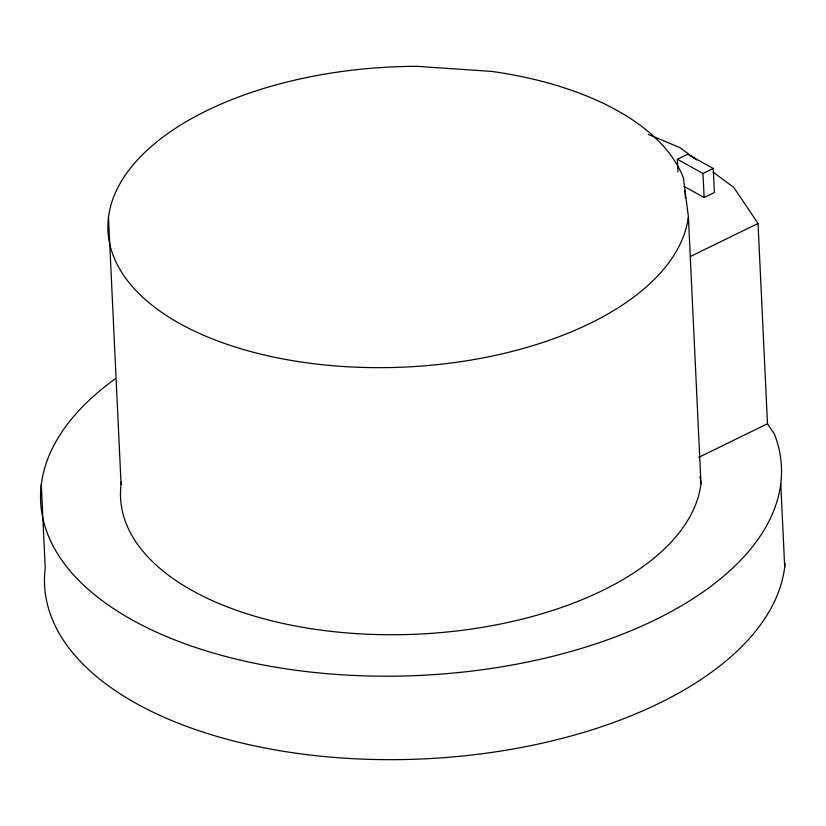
<?xml version="1.0" encoding="UTF-8"?>
<svg xmlns="http://www.w3.org/2000/svg" width="826" height="826" viewBox="0 0 826 826"><rect width="100%" height="100%" fill="white"/><g stroke="black" fill="none" stroke-linecap="round" stroke-linejoin="round"><path stroke-width="1.24" d="M677.981 171.942L677.382 159.294L687.635 154.276L713.251 168.473L714.387 192.51L704.124 197.528L684.083 186.418M677.382 159.294L702.988 173.491L713.251 168.473M690.495 256.463L758.031 223.443L733.756 187.368L713.065 172.097M698.796 457.336L767.478 423.748L758.031 223.443M648.265 134.39L679.953 147.648L696.504 159.872M767.478 423.748L774.365 433.98A370.812 191.539 -2.7 0 1 328.634 673.82A370.812 191.539 -2.7 0 1 115.103 378.958M121.412 482.023A290.793 150.208 -2.7 0 0 389.986 634.74A290.793 150.208 -2.7 0 0 700.975 483.778L688.388 216.691L683.36 177.714A290.793 150.208 -2.7 0 0 491.615 71.397L417.213 66.338A290.793 150.208 -2.7 0 0 108.485 217.31L121.081 484.387M700.025 476.385L700.975 483.778M780.766 483.685L784.7 567.152M702.988 173.491L704.124 197.528M685.053 190.816L685.415 198.519M41.3 484.47L45.234 567.937A370.812 191.539 -2.7 0 0 394.714 759.652A370.812 191.539 -2.7 0 0 785.103 563.322M688.388 216.691A290.793 150.208 -2.7 0 1 379.661 367.663A290.793 150.208 -2.7 0 1 108.485 217.31"/></g></svg>
